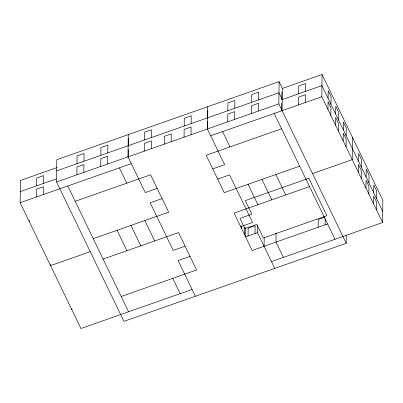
<?xml version="1.0" encoding="UTF-8"?>
<svg xmlns="http://www.w3.org/2000/svg" width="403" height="403" viewBox="0 0 403 403"><rect width="100%" height="100%" fill="white"/><g stroke="black" fill="none" stroke-linecap="round" stroke-linejoin="round"><path stroke-width="0.6" d="M192.085 289.47L80.943 328.51L20.15 202.714L20.382 180.458L57.115 167.557M29.187 221.413L29.197 220.214M36.522 196.961L36.608 189.173L43.549 186.73L43.469 194.518M36.638 185.833L36.723 178.045L43.67 175.602L43.584 183.395M50.561 264.373L50.546 265.612L90.242 251.668M346.293 235.251L346.207 243.286L123.923 321.367L56.556 181.97L56.793 159.714L279.078 81.633L282.362 88.433L282.13 110.684M71.905 309.811L71.92 308.612M76.902 174.821L76.983 167.033L83.93 164.595L83.849 172.383M77.018 163.694L77.099 155.906L84.046 153.467L83.965 161.255M100.715 166.454L100.8 158.666L107.747 156.228L107.661 164.016M100.836 155.331L100.916 147.543L107.863 145.1L107.777 152.888M128.24 134.617L128.008 156.873L145.256 192.569L157.165 188.387M128.209 157.296L128.295 149.508M128.33 146.168L128.411 138.38M144.38 151.12L144.46 143.332L151.407 140.889L151.327 148.677M144.496 139.992L144.576 132.204L151.523 129.761L151.442 137.554M164.228 144.148L164.308 136.36L171.255 133.917L171.174 141.705M184.075 137.176L184.156 129.388L191.103 126.945L191.022 134.738M184.191 126.048L184.272 118.26L191.218 115.822L191.138 123.61M207.626 106.73L207.394 128.985L224.647 164.686L212.739 168.867M207.6 129.408L207.681 121.62M207.716 118.281L207.797 110.493M227.735 121.837L227.816 114.049L234.763 111.611L234.682 119.399M227.851 110.709L227.937 102.921L234.884 100.483L234.798 108.271M241.699 228.793L241.729 225.796M244.571 234.742L244.646 227.554M245.699 227.594L245.598 236.868L257.507 232.682L257.588 225.267M248.082 235.997L248.162 228.204L255.109 225.766L255.028 233.554M251.553 113.47L251.633 105.682L258.58 103.244L258.499 111.032M251.668 102.347L251.749 94.559L258.696 92.116L258.615 99.904M264.081 246.283L264.172 237.629M276.085 232.828L275.99 242.102L283.385 257.401M346.207 243.286L278.841 103.888L279.078 81.633M281.632 110.86L281.712 103.072M281.747 99.732L281.833 91.944M298.502 104.936L298.583 97.143L305.529 94.705L305.449 102.493M298.618 93.808L298.699 86.02L305.645 83.577L305.565 91.365M318.163 227.287L318.244 219.499L324.611 217.262M271.476 261.582L382.618 222.542L321.821 96.74L322.057 74.49L282.362 88.433M325.11 224.844L325.171 218.854M327.982 109.49L328.067 101.702L330.939 107.651L330.858 115.444M328.102 98.367L328.183 90.579L331.059 96.529L330.974 104.317M335.583 125.217L335.664 117.429L338.54 123.378L338.46 131.166M335.699 114.089L335.78 106.301L338.656 112.251L338.575 120.039M343.185 140.944L343.265 133.151L346.142 139.106L346.056 146.894M343.301 129.816L343.381 122.028L346.258 127.978L346.177 135.766M352.454 137.388L352.222 159.643L312.526 173.587M358.383 172.393L358.463 164.605L361.34 170.555L361.254 178.343M358.499 161.265L358.579 153.478L361.456 159.427L361.375 167.215M365.979 188.115L366.06 180.327L368.936 186.277L368.856 194.065M366.095 176.993L366.181 169.2L369.052 175.154L368.972 182.942M373.581 203.842L373.662 196.054L376.538 202.004L376.457 209.792M373.697 192.715L373.777 184.927L376.654 190.876L376.573 198.664M382.618 222.542L382.85 200.286L322.057 74.49M56.672 170.842L278.957 92.761L282.246 99.561L321.937 85.617L382.734 211.414M20.266 191.586L56.405 178.892M56.556 181.97L278.841 103.888M20.15 202.714L131.292 163.668M210.678 135.786L321.821 96.74M75.175 201.278L150.596 174.786L168.671 212.19L93.249 238.682M281.586 128.774L206.165 155.266L224.239 192.664L299.656 166.172M162.097 198.588L150.188 202.769L173.189 250.369L185.098 246.188M217.665 179.068L229.574 174.882L252.58 222.481L240.672 226.667M103.108 259.079L178.529 232.586L196.604 269.985L121.182 296.477M309.514 186.574L234.098 213.066L252.172 250.465L327.589 223.972M190.03 256.389L178.121 260.57L195.374 296.27M274.191 113.475L334.984 239.276M275.843 174.539L285.702 194.941M261.95 179.421L271.808 199.823M222.587 131.6L229.982 146.899M248.057 184.302L257.915 204.699M257.507 232.682L274.76 268.383M119.384 167.855L126.779 183.153M144.853 220.552L154.712 240.954M172.786 278.352L180.181 293.651M130.96 225.433L140.818 245.835M117.066 230.315L126.925 250.711M67.785 185.979L128.577 311.781M308.804 178.287L245.291 200.598L251.865 214.195L239.956 218.381L244.883 228.577L256.792 224.395L263.366 237.997L326.873 215.686L308.804 178.287"/></g></svg>
